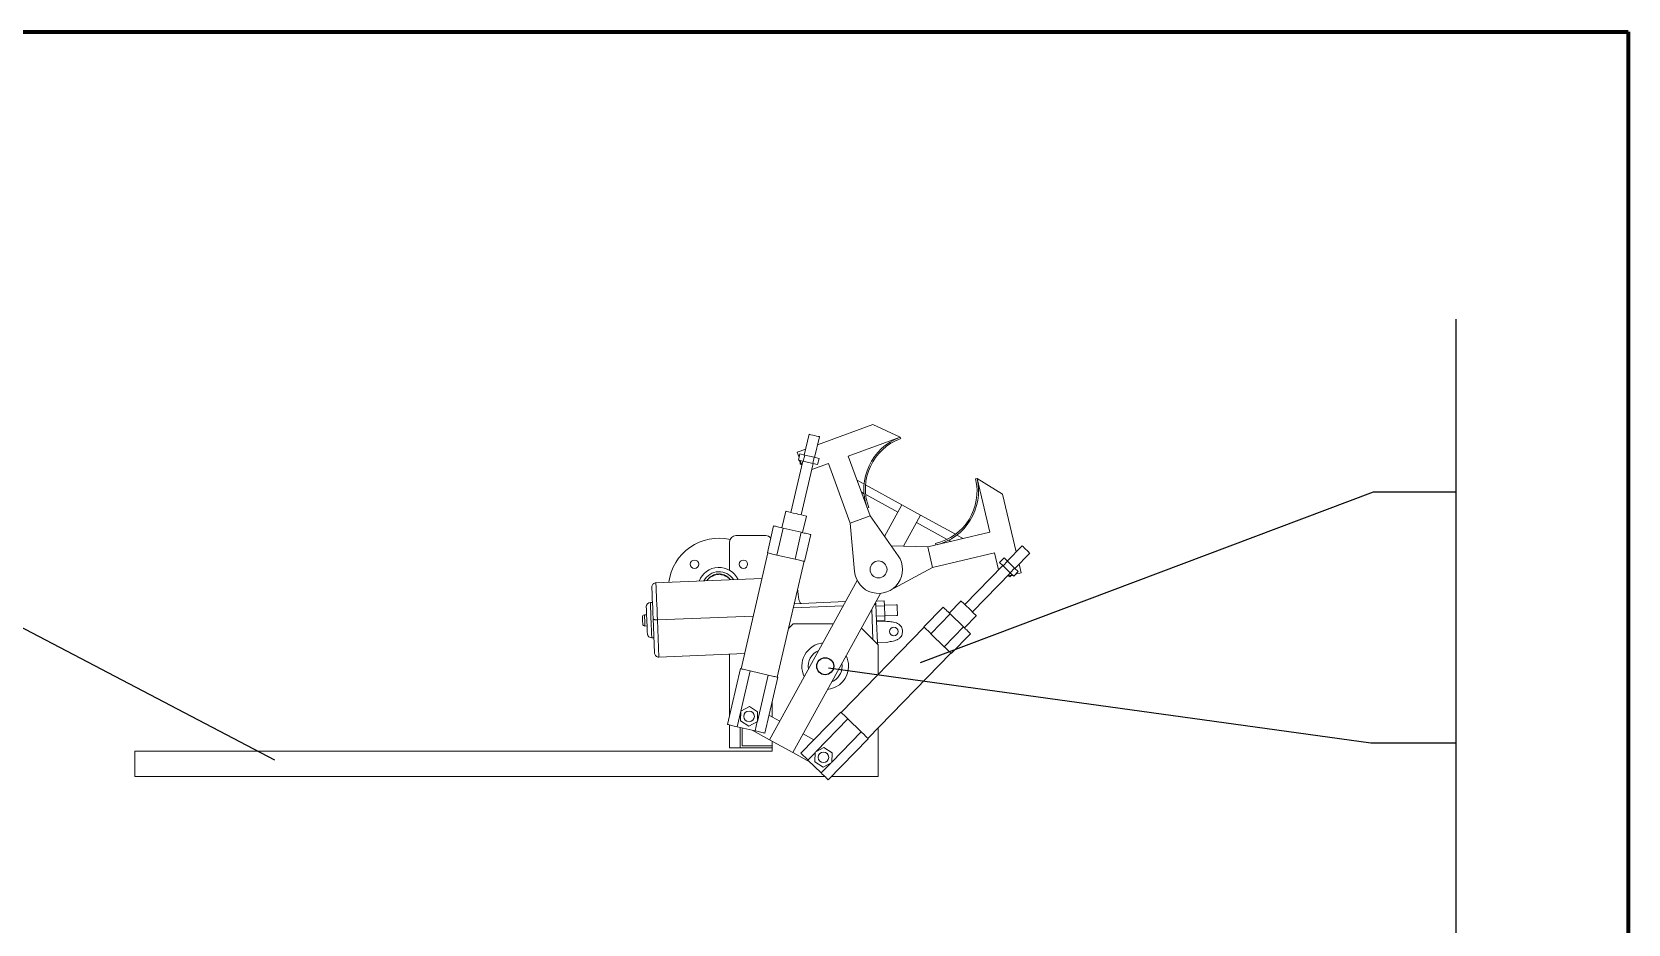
# Model space of a CAD drawing. Header units: millimetres. Extents: x -219 to 2642, y 0 to 2247.
# Drawn here: x 2266.8 to 2642.4, y 1731 to 1941.1 of the extents above; entities that cross this region are included whole.
import ezdxf

# ---------------------------------------------------------------- set-up
doc = ezdxf.new("R2010")
doc.units = ezdxf.units.MM
doc.layers.add('dddd', color=1, linetype='Continuous')

msp = doc.modelspace()

# ---------------------------------------------------------------- linework, layer by layer
for p, q in [((2601.9, 1873.46), (2601.9, 1330.3)), ((2582.48, 1832.66), (2475.86, 1792.49)), ((2601.9, 1832.66), (2582.48, 1832.66)), ((2323.92, 1769.62), (2217.51, 1825.39)), ((2581.9, 1773.6), (2454.29, 1791.21)), ((2601.9, 1773.6), (2581.9, 1773.6))]:
    msp.add_line(p, q)
at = {"color": 7, "linetype": 'Continuous', "lineweight": 15}
for p, q in [((2464.71, 1848.62), (2451.68, 1843.85)), ((2471.12, 1845.64), (2464.71, 1848.62)), ((2449.69, 1846.31), (2448.56, 1841.44)), ((2450.99, 1840.88), (2452.12, 1845.75)), ((2452.06, 1845.76), (2452.12, 1845.75)), ((2471.12, 1845.64), (2458.91, 1841.17)), ((2471.12, 1845.64), (2471.24, 1845.31)), ((2448.88, 1842.82), (2446.87, 1842.09)), ((2446.87, 1842.09), (2447.33, 1840.83)), ((2447.18, 1840.22), (2447.52, 1841.68)), ((2448.65, 1841.42), (2447.52, 1841.68)), ((2448.31, 1839.96), (2448.65, 1841.42)), ((2450.9, 1840.9), (2448.65, 1841.42)), ((2450.56, 1839.44), (2450.9, 1840.9)), ((2452.02, 1840.64), (2450.9, 1840.9)), ((2458.91, 1841.17), (2464.07, 1827.09)), ((2448.22, 1839.98), (2445.41, 1827.91)), ((2448.31, 1839.96), (2447.18, 1840.22)), ((2447.31, 1840.19), (2447.58, 1839.81)), ((2447.56, 1839.34), (2447.59, 1840.11)), ((2447.96, 1839.1), (2447.56, 1839.34)), ((2447.58, 1840.13), (2447.99, 1839.01)), ((2447.85, 1827.34), (2450.65, 1839.41)), ((2450.56, 1839.44), (2448.31, 1839.96)), ((2454.22, 1839.45), (2450.33, 1838.03)), ((2451.68, 1839.17), (2450.56, 1839.44)), ((2451.68, 1839.17), (2452.02, 1840.64)), ((2459.37, 1825.37), (2454.22, 1839.45)), ((2462.64, 1834.61), (2460.98, 1835.53)), ((2471.54, 1829.71), (2462.98, 1834.43)), ((2489.21, 1835.9), (2488.87, 1835.82)), ((2489.21, 1835.9), (2495.23, 1832.19)), ((2489.21, 1835.9), (2492.2, 1823.25)), ((2462.03, 1832.67), (2462.64, 1832.33)), ((2463.01, 1832.13), (2470.58, 1827.96)), ((2467.45, 1822.27), (2471.54, 1829.71)), ((2471.54, 1829.71), (2475.92, 1827.3)), ((2495.23, 1832.19), (2498.43, 1818.63)), ((2444.2, 1828.19), (2443.29, 1824.29)), ((2448.16, 1823.16), (2449.07, 1827.06)), ((2459.37, 1825.37), (2464.07, 1827.09)), ((2463.71, 1829.08), (2463.38, 1828.96)), ((2464.07, 1827.09), (2470.64, 1817.73)), ((2471.89, 1819.96), (2475.92, 1827.3)), ((2484.13, 1822.78), (2475.92, 1827.3)), ((2432.47, 1822.46), (2439.47, 1822.46)), ((2441.34, 1824.75), (2439.87, 1818.42)), ((2443.6, 1824.22), (2442.13, 1817.89)), ((2443.6, 1824.22), (2447.85, 1823.24)), ((2447.85, 1823.24), (2446.38, 1816.9)), ((2450.11, 1822.71), (2448.64, 1816.38)), ((2460.39, 1813.98), (2459.37, 1825.37)), ((2474.96, 1825.54), (2482.17, 1821.57)), ((2492.2, 1823.25), (2477.6, 1819.8)), ((2485.95, 1821.77), (2484.47, 1822.59)), ((2430.97, 1814.29), (2430.97, 1820.96)), ((2439.99, 1818.39), (2433.66, 1791.11)), ((2477.6, 1819.8), (2469.01, 1820.05)), ((2478.76, 1814.93), (2477.6, 1819.8)), ((2478.76, 1814.93), (2493.35, 1818.38)), ((2479.47, 1820.6), (2479.55, 1820.26)), ((2482.54, 1821.37), (2483.05, 1821.09)), ((2493.35, 1818.38), (2494.3, 1814.39)), ((2499.82, 1820.06), (2496.33, 1816.48)), ((2498.12, 1814.73), (2501.61, 1818.32)), ((2442.13, 1817.89), (2446.38, 1816.9)), ((2442.18, 1789.13), (2448.52, 1816.41)), ((2468.69, 1809.52), (2478.76, 1814.93)), ((2495.29, 1815.4), (2486.35, 1806.23)), ((2495.57, 1817.22), (2494.53, 1816.14)), ((2494.53, 1816.14), (2495.36, 1815.34)), ((2496.4, 1816.41), (2495.36, 1815.34)), ((2495.36, 1815.34), (2497.01, 1813.72)), ((2495.57, 1817.22), (2496.4, 1816.41)), ((2496.4, 1816.41), (2498.06, 1814.8)), ((2498.06, 1814.8), (2497.01, 1813.72)), ((2498.06, 1814.8), (2498.88, 1813.99)), ((2499.11, 1815.75), (2499.6, 1813.7)), ((2413.63, 1811.34), (2438.6, 1812.37)), ((2425.54, 1811.83), (2425.52, 1811.84)), ((2461.01, 1811.88), (2440.36, 1774.39)), ((2488.14, 1804.48), (2497.08, 1813.66)), ((2497.54, 1813.21), (2496.37, 1812.93)), ((2496.48, 1812.96), (2496.9, 1812.77)), ((2497.75, 1813.01), (2496.88, 1813.05)), ((2496.9, 1812.77), (2497.28, 1813.03)), ((2497.01, 1813.72), (2497.84, 1812.92)), ((2498.88, 1813.99), (2497.84, 1812.92)), ((2499.6, 1813.7), (2498.29, 1813.39)), ((2466.48, 1808.86), (2445.84, 1771.37)), ((2467.35, 1807.11), (2465.48, 1807.03)), ((2467.35, 1807.11), (2467.4, 1805.89)), ((2485.46, 1807.1), (2482.67, 1804.23)), ((2411.44, 1803.8), (2410.94, 1803.78)), ((2412.82, 1806.72), (2412.32, 1806.69)), ((2413.99, 1802.6), (2436.54, 1803.53)), ((2446.2, 1806.43), (2458.28, 1806.92)), ((2465.38, 1806.22), (2465.55, 1802.22)), ((2467.4, 1805.89), (2465.4, 1805.81)), ((2467.49, 1803.58), (2465.5, 1803.5)), ((2470.14, 1806.16), (2467.39, 1806.05)), ((2467.4, 1805.89), (2467.49, 1803.58)), ((2467.49, 1803.58), (2467.54, 1802.49)), ((2467.5, 1803.55), (2470.24, 1803.66)), ((2470.39, 1806.17), (2470.14, 1806.16)), ((2470.24, 1803.67), (2470.49, 1803.68)), ((2481.23, 1805.63), (2476.7, 1800.97)), ((2482.9, 1804.01), (2478.36, 1799.35)), ((2482.9, 1804.01), (2486.02, 1800.97)), ((2486.25, 1800.74), (2489.04, 1803.61)), ((2411.05, 1801.16), (2411.55, 1801.18)), ((2413.31, 1794.82), (2412.97, 1802.96)), ((2413.99, 1802.6), (2414.35, 1793.85)), ((2445.97, 1801.71), (2444.84, 1800.58)), ((2445.97, 1801.71), (2455.41, 1801.71)), ((2476.79, 1800.88), (2457.26, 1780.82)), ((2465.97, 1796.71), (2461.99, 1800.7)), ((2467.54, 1802.49), (2465.54, 1802.41)), ((2467.7, 1802.31), (2465.55, 1802.22)), ((2465.55, 1802.22), (2465.76, 1797.22)), ((2471.64, 1800.21), (2471.66, 1799.73)), ((2486.02, 1800.97), (2481.48, 1796.31)), ((2412.66, 1798.37), (2413.16, 1798.39)), ((2467.9, 1797.31), (2465.76, 1797.22)), ((2465.76, 1797.22), (2465.77, 1796.92)), ((2465.97, 1789.77), (2465.97, 1796.71)), ((2478.36, 1799.35), (2481.48, 1796.31)), ((2487.68, 1799.35), (2483.15, 1794.69)), ((2414.35, 1793.85), (2434.49, 1794.68)), ((2430.97, 1780.09), (2430.97, 1794.54)), ((2457.47, 1791.71), (2457.41, 1792.39)), ((2463.52, 1774.72), (2483.06, 1794.78)), ((2433.54, 1791.14), (2430.48, 1777.99)), ((2435.8, 1790.62), (2433.59, 1781.12)), ((2435.8, 1790.62), (2440.04, 1789.63)), ((2440.04, 1789.63), (2437.51, 1778.7)), ((2442.3, 1789.11), (2439.25, 1775.96)), ((2433.59, 1781.09), (2432.74, 1777.47)), ((2433.59, 1781.12), (2433.51, 1778.81)), ((2435.63, 1782.2), (2433.59, 1781.12)), ((2437.58, 1780.98), (2435.63, 1782.2)), ((2437.51, 1778.67), (2437.58, 1780.98)), ((2440.97, 1779.76), (2440.97, 1783.37)), ((2457.17, 1780.91), (2447.75, 1771.24)), ((2430.97, 1772.46), (2430.97, 1777.88)), ((2432.74, 1777.47), (2436.99, 1776.48)), ((2433.47, 1777.3), (2433.47, 1772.46)), ((2433.51, 1778.81), (2435.47, 1777.59)), ((2433.97, 1772.96), (2433.97, 1777.18)), ((2435.47, 1777.59), (2437.51, 1778.67)), ((2437.5, 1778.67), (2436.99, 1776.48)), ((2442.77, 1778.77), (2440.23, 1780.17)), ((2458.83, 1779.29), (2451.33, 1771.59)), ((2458.83, 1779.29), (2461.95, 1776.25)), ((2465.97, 1765.71), (2465.97, 1777.23)), ((2440.36, 1774.39), (2436.25, 1776.65)), ((2445.84, 1771.37), (2440.36, 1774.39)), ((2440.97, 1771.71), (2440.97, 1774.05)), ((2450.79, 1774.36), (2448.25, 1775.75)), ((2463.61, 1774.63), (2454.2, 1764.96)), ((2461.95, 1776.25), (2455.03, 1769.14)), ((2290.97, 1771.71), (2290.97, 1765.71)), ((2290.97, 1771.71), (2440.97, 1771.71)), ((2430.97, 1772.46), (2433.47, 1772.46)), ((2433.47, 1772.46), (2440.97, 1772.46)), ((2440.97, 1772.96), (2433.97, 1772.96)), ((2449.91, 1769.13), (2445.84, 1771.37)), ((2451.1, 1771.35), (2449.41, 1769.62)), ((2449.41, 1769.62), (2452.53, 1766.58)), ((2451.11, 1771.47), (2451.03, 1769.16)), ((2453.14, 1772.55), (2451.11, 1771.47)), ((2455.1, 1771.33), (2453.14, 1772.55)), ((2455.02, 1769.02), (2455.1, 1771.33)), ((2290.97, 1765.71), (2453.42, 1765.71)), ((2451.03, 1769.16), (2452.99, 1767.94)), ((2454.8, 1768.9), (2452.53, 1766.58)), ((2452.99, 1767.94), (2455.02, 1769.02)), ((2454.93, 1765.71), (2465.97, 1765.71))]:
    msp.add_line(p, q, dxfattribs=at)
at = {"color": 8, "linetype": 'Continuous', "lineweight": 15}
for p, q in [((2457.72, 1805.9), (2445.96, 1805.42)), ((2464.72, 1797.96), (2464.43, 1805.13))]:
    msp.add_line(p, q, dxfattribs=at)
at = {"color": 7, "linetype": 'Continuous', "lineweight": 15, "flags": 128}
for points in [[(2449.69, 1846.31), (2449.69, 1846.31), (2449.82, 1846.28), (2450.12, 1846.21), (2450.53, 1846.12), (2451, 1846.01), (2451.46, 1845.9), (2451.83, 1845.81), (2452.06, 1845.76)], [(2444.2, 1828.19), (2444.25, 1828.18), (2444.47, 1828.13), (2444.85, 1828.04), (2445.37, 1827.92), (2445.97, 1827.78), (2446.63, 1827.63)], [(2446.63, 1827.63), (2447.29, 1827.47), (2447.9, 1827.33), (2448.41, 1827.21), (2448.79, 1827.12), (2449.01, 1827.07), (2449.07, 1827.06)], [(2441.34, 1824.75), (2441.53, 1824.7), (2441.76, 1824.65), (2442.01, 1824.59), (2442.28, 1824.53), (2442.58, 1824.46), (2442.9, 1824.38), (2443.24, 1824.31), (2443.6, 1824.22)], [(2447.85, 1823.24), (2448.21, 1823.15), (2448.55, 1823.07), (2448.87, 1823), (2449.17, 1822.93), (2449.44, 1822.87), (2449.69, 1822.81), (2449.92, 1822.76), (2450.11, 1822.71)], [(2439.87, 1818.42), (2440.06, 1818.37), (2440.29, 1818.32), (2440.54, 1818.26), (2440.81, 1818.2), (2441.11, 1818.13), (2441.43, 1818.05), (2441.77, 1817.97), (2442.13, 1817.89)], [(2499.82, 1820.06), (2499.86, 1820.02), (2500.03, 1819.86), (2500.3, 1819.59), (2500.64, 1819.27), (2500.98, 1818.93), (2501.29, 1818.63), (2501.51, 1818.42), (2501.61, 1818.32), (2501.61, 1818.32)], [(2446.38, 1816.9), (2446.74, 1816.82), (2447.08, 1816.74), (2447.4, 1816.67), (2447.7, 1816.6), (2447.97, 1816.53), (2448.22, 1816.48), (2448.45, 1816.42), (2448.64, 1816.38)], [(2413.63, 1811.34), (2413.63, 1811.25), (2413.64, 1810.98), (2413.66, 1810.55), (2413.69, 1809.95), (2413.72, 1809.2), (2413.75, 1808.32), (2413.8, 1807.32), (2413.84, 1806.23), (2413.89, 1805.06), (2413.94, 1803.84), (2413.99, 1802.6)], [(2431.21, 1812.14), (2431.17, 1812.1), (2431.16, 1812.06)], [(2412.97, 1802.96), (2412.92, 1804.21), (2412.87, 1805.41), (2412.83, 1806.54), (2412.78, 1807.57), (2412.75, 1808.46), (2412.72, 1809.19), (2412.69, 1809.75), (2412.68, 1810.12), (2412.67, 1810.29)], [(2485.46, 1807.1), (2485.49, 1807.06), (2485.66, 1806.9), (2485.94, 1806.63), (2486.32, 1806.26), (2486.76, 1805.82), (2487.25, 1805.35)], [(2410.53, 1801.64), (2410.52, 1801.7), (2410.52, 1801.88), (2410.51, 1802.14), (2410.49, 1802.45), (2410.48, 1802.76), (2410.47, 1803.02), (2410.46, 1803.2), (2410.46, 1803.26)], [(2411.62, 1799.33), (2411.62, 1799.42), (2411.61, 1799.69), (2411.59, 1800.13), (2411.57, 1800.7), (2411.54, 1801.37), (2411.51, 1802.11), (2411.48, 1802.87), (2411.45, 1803.61), (2411.42, 1804.29), (2411.39, 1804.86), (2411.38, 1805.29), (2411.37, 1805.56), (2411.36, 1805.65)], [(2470.39, 1806.17), (2470.4, 1806.06), (2470.41, 1805.78), (2470.42, 1805.39), (2470.44, 1804.92), (2470.46, 1804.46), (2470.48, 1804.06), (2470.49, 1803.79), (2470.49, 1803.68)], [(2481.23, 1805.63), (2481.37, 1805.49), (2481.54, 1805.33), (2481.72, 1805.15), (2481.92, 1804.95), (2482.14, 1804.74), (2482.38, 1804.51), (2482.63, 1804.27), (2482.9, 1804.01)], [(2487.25, 1805.35), (2487.73, 1804.88), (2488.18, 1804.45), (2488.56, 1804.08), (2488.84, 1803.81), (2489, 1803.65), (2489.04, 1803.61)], [(2476.7, 1800.97), (2476.84, 1800.83), (2477, 1800.67), (2477.19, 1800.49), (2477.39, 1800.3), (2477.61, 1800.08), (2477.85, 1799.85), (2478.1, 1799.61), (2478.36, 1799.35)], [(2486.02, 1800.97), (2486.28, 1800.71), (2486.53, 1800.47), (2486.77, 1800.24), (2486.99, 1800.02), (2487.19, 1799.82), (2487.38, 1799.65), (2487.54, 1799.49), (2487.68, 1799.35)], [(2481.48, 1796.31), (2481.75, 1796.05), (2482, 1795.81), (2482.24, 1795.58), (2482.46, 1795.36), (2482.66, 1795.17), (2482.84, 1794.99), (2483.01, 1794.83), (2483.15, 1794.69)], [(2433.54, 1791.14), (2433.73, 1791.1), (2433.95, 1791.04), (2434.2, 1790.99), (2434.48, 1790.92), (2434.78, 1790.85), (2435.1, 1790.78), (2435.44, 1790.7), (2435.8, 1790.62)], [(2440.04, 1789.63), (2440.4, 1789.55), (2440.74, 1789.47), (2441.07, 1789.39), (2441.37, 1789.32), (2441.64, 1789.26), (2441.89, 1789.2), (2442.11, 1789.15), (2442.3, 1789.11)], [(2457.17, 1780.91), (2457.31, 1780.77), (2457.47, 1780.61), (2457.65, 1780.43), (2457.86, 1780.24), (2458.08, 1780.02), (2458.31, 1779.79), (2458.56, 1779.55), (2458.83, 1779.29)], [(2430.48, 1777.99), (2430.68, 1777.95), (2430.9, 1777.89), (2431.15, 1777.84), (2431.42, 1777.77), (2431.72, 1777.7), (2432.04, 1777.63), (2432.39, 1777.55), (2432.74, 1777.47)], [(2436.99, 1776.48), (2437.35, 1776.4), (2437.69, 1776.32), (2438.01, 1776.24), (2438.31, 1776.17), (2438.59, 1776.11), (2438.84, 1776.05), (2439.06, 1776), (2439.25, 1775.96)], [(2461.95, 1776.25), (2462.21, 1775.99), (2462.47, 1775.75), (2462.7, 1775.52), (2462.92, 1775.3), (2463.13, 1775.11), (2463.31, 1774.93), (2463.47, 1774.77), (2463.61, 1774.63)], [(2447.75, 1771.24), (2447.89, 1771.1), (2448.05, 1770.94), (2448.24, 1770.76), (2448.44, 1770.56), (2448.66, 1770.35), (2448.9, 1770.12), (2449.15, 1769.87), (2449.41, 1769.62)], [(2452.53, 1766.58), (2452.8, 1766.32), (2453.05, 1766.08), (2453.28, 1765.85), (2453.51, 1765.63), (2453.71, 1765.43), (2453.89, 1765.25), (2454.05, 1765.1), (2454.2, 1764.96)]]:
    msp.add_lwpolyline(points, dxfattribs=at)
at = {"color": 8, "linetype": 'Continuous', "lineweight": 15, "flags": 128}
for points in [[(2410.94, 1803.78), (2410.94, 1803.69), (2410.95, 1803.44), (2410.97, 1803.06), (2410.99, 1802.59), (2411.01, 1802.11), (2411.03, 1801.68), (2411.04, 1801.36), (2411.05, 1801.18), (2411.05, 1801.16)], [(2412.32, 1806.69), (2412.32, 1806.6), (2412.33, 1806.33), (2412.35, 1805.9), (2412.38, 1805.32), (2412.41, 1804.61), (2412.44, 1803.82), (2412.47, 1802.97), (2412.51, 1802.1), (2412.54, 1801.25), (2412.58, 1800.45), (2412.61, 1799.75), (2412.63, 1799.17), (2412.65, 1798.73), (2412.66, 1798.46), (2412.66, 1798.37)], [(2465.38, 1806.22), (2465.37, 1806.22), (2465.31, 1806.21), (2465.22, 1806.21), (2465.09, 1806.2), (2465.02, 1806.2)]]:
    msp.add_lwpolyline(points, dxfattribs=at)
at = {"color": 7, "linetype": 'Continuous', "lineweight": 15}
for centre, radius in [((2422.72, 1815.71), 1), ((2434.22, 1815.71), 1), ((2466.02, 1814.49), 2), ((2469.65, 1799.89), 1.01), ((2453.47, 1791.71), 2), ((2435.55, 1779.9), 1.25), ((2453.06, 1770.25), 1.25)]:
    msp.add_circle(centre, radius, dxfattribs=at)
at = {"color": 7, "linetype": 'Continuous'}
msp.add_circle((2453.47, 1791.71), 2, dxfattribs=at)
at = {"color": 7, "linetype": 'Continuous', "lineweight": 15}
for centre, radius, start, end in [((2475.59, 1833.43), 13, 110.0957, 200.0957), ((2475.59, 1833.43), 12.65, 110.0957, 200.0957), ((2476.56, 1832.91), 12.65, 283.3083, 13.3083), ((2476.56, 1832.91), 13, 283.3083, 13.3083), ((2432.47, 1820.96), 1.5, 90, 180), ((2439.47, 1820.96), 1.5, 36.8367, 90), ((2428.47, 1809.96), 11.89, 77.2511, 172.7492), ((2428.47, 1809.96), 5, 25.7572, 158.9658), ((2466.02, 1814.49), 5.65, 185.1142, 35.0771), ((2428.47, 1809.96), 4, 32.1202, 152.6027), ((2428.47, 1809.96), 3.5, 146.4557, 147.5443), ((2425.64, 1812.02), 0.15, 235.2279, 52.7721), ((2428.47, 1809.96), 3.5, 140.4557, 141.5443), ((2425.87, 1812.31), 0.15, 229.2279, 46.7721), ((2428.47, 1809.96), 3.5, 134.4557, 135.5443), ((2426.13, 1812.56), 0.15, 223.2279, 40.7721), ((2428.47, 1809.96), 3.5, 128.4557, 129.5443), ((2426.41, 1812.79), 0.15, 217.2279, 34.7721), ((2428.47, 1809.96), 3.5, 122.4557, 123.5443), ((2426.72, 1812.99), 0.15, 211.2279, 28.7721), ((2428.47, 1809.96), 3.5, 116.4557, 117.5443), ((2427.05, 1813.16), 0.15, 205.2279, 22.7721), ((2428.47, 1809.96), 3.5, 110.4557, 111.5443), ((2427.39, 1813.29), 0.15, 199.2279, 16.7721), ((2428.47, 1809.96), 3.5, 104.4557, 105.5443), ((2427.74, 1813.39), 0.15, 193.2279, 10.7721), ((2428.47, 1809.96), 3.5, 98.4557, 99.5443), ((2428.11, 1813.44), 0.15, 187.2279, 4.7721), ((2428.47, 1809.96), 3.5, 92.4557, 93.5443), ((2428.47, 1813.46), 0.15, 181.2279, 358.7721), ((2428.47, 1809.96), 3.5, 86.4557, 87.5443), ((2428.84, 1813.44), 0.15, 175.2279, 352.7721), ((2428.47, 1809.96), 3.5, 80.4557, 81.5443), ((2429.2, 1813.39), 0.15, 169.2279, 346.7721), ((2428.47, 1809.96), 3.5, 74.4557, 75.5443), ((2429.55, 1813.29), 0.15, 163.2279, 340.7721), ((2428.47, 1809.96), 3.5, 68.4557, 69.5443), ((2429.9, 1813.16), 0.15, 157.2279, 334.7721), ((2428.47, 1809.96), 3.5, 62.4557, 63.5443), ((2430.22, 1812.99), 0.15, 151.2279, 328.7721), ((2428.47, 1809.96), 3.5, 56.4557, 57.5443), ((2430.53, 1812.79), 0.15, 145.2279, 322.7721), ((2428.47, 1809.96), 3.5, 50.4557, 51.5443), ((2430.81, 1812.56), 0.15, 139.2279, 316.7721), ((2428.47, 1809.96), 3.5, 44.4557, 45.5443), ((2431.07, 1812.31), 0.15, 133.2279, 310.7721), ((2428.47, 1809.96), 3.5, 38.4557, 39.5443), ((2410.96, 1803.28), 0.5, 92.3615, 182.3615), ((2412.36, 1805.7), 1, 92.3615, 182.3615), ((2464.39, 1806.18), 1, 2.3615, 28.2842), ((2470.33, 1806.17), 0.193, 181.9652, 182.478), ((2470.32, 1803.67), 0.0764, 181.8191, 183.1171), ((2411.03, 1801.66), 0.5, 182.3615, 272.3615), ((2412.62, 1799.37), 1, 182.3615, 272.3615), ((2453.47, 1791.71), 5.5, 95.7785, 206.5314), ((2453.47, 1791.71), 4, 112.5301, 189.7798), ((2453.47, 1791.71), 5.5, 0, 26.5314), ((2453.47, 1791.71), 5.5, 275.7785, 0), ((2453.47, 1791.71), 4, 292.5301, 0)]:
    msp.add_arc(centre, radius, start, end, dxfattribs=at)
for points, knots in [([(2412.67, 1810.29), (2412.67, 1810.29), (2412.67, 1810.39), (2412.69, 1810.6), (2412.82, 1810.89), (2413.04, 1811.13), (2413.31, 1811.3), (2413.52, 1811.32), (2413.63, 1811.34)], [0, 0, 0, 0, 0.003176, 0.199551, 0.413427, 0.612824, 0.806306, 1, 1, 1, 1]), ([(2446.98, 1809.81), (2447.01, 1809.49), (2447.07, 1808.9), (2447.21, 1808.05), (2447.26, 1807.19), (2447.58, 1806.72), (2447.74, 1806.49)], [0, 0, 0, 0, 0.272446, 0.515128, 0.757443, 1, 1, 1, 1]), ([(2412.97, 1802.96), (2412.97, 1802.96), (2412.98, 1802.92), (2413.01, 1802.84), (2413.16, 1802.73), (2413.39, 1802.65), (2413.67, 1802.6), (2413.88, 1802.6), (2413.99, 1802.6)], [0, 0, 0, 0, 0.003174, 0.199557, 0.413426, 0.612828, 0.806307, 1, 1, 1, 1]), ([(2467.7, 1802.31), (2468.1, 1802.26), (2468.95, 1802.17), (2470.01, 1802.02), (2470.81, 1801.64), (2471.25, 1801.22), (2471.53, 1800.73), (2471.6, 1800.38), (2471.64, 1800.21)], [0, 0, 0, 0, 0.251518, 0.524514, 0.655827, 0.786324, 0.893351, 1, 1, 1, 1]), ([(2467.9, 1797.31), (2468.3, 1797.39), (2469.14, 1797.56), (2470.19, 1797.79), (2470.95, 1798.24), (2471.35, 1798.69), (2471.6, 1799.21), (2471.64, 1799.55), (2471.66, 1799.73)], [0, 0, 0, 0, 0.251518, 0.524515, 0.655828, 0.786322, 0.89335, 1, 1, 1, 1]), ([(2414.35, 1793.85), (2414.24, 1793.86), (2414.03, 1793.87), (2413.74, 1794.01), (2413.51, 1794.23), (2413.35, 1794.51), (2413.31, 1794.72), (2413.31, 1794.82), (2413.31, 1794.82)], [0, 0, 0, 0, 0.1936962, 0.3871777, 0.5865763, 0.8004386, 0.9968239, 1, 1, 1, 1])]:
    msp.add_open_spline(points, degree=3, knots=knots, dxfattribs=at)
at = {"layer": 'dddd', "lineweight": 70}
for p, q in [((1453.44, 1941.06), (2642.44, 1941.06)), ((2642.44, 1941.06), (2642.44, 1100.06))]:
    msp.add_line(p, q, dxfattribs=at)

doc.saveas('drawing.dxf')
